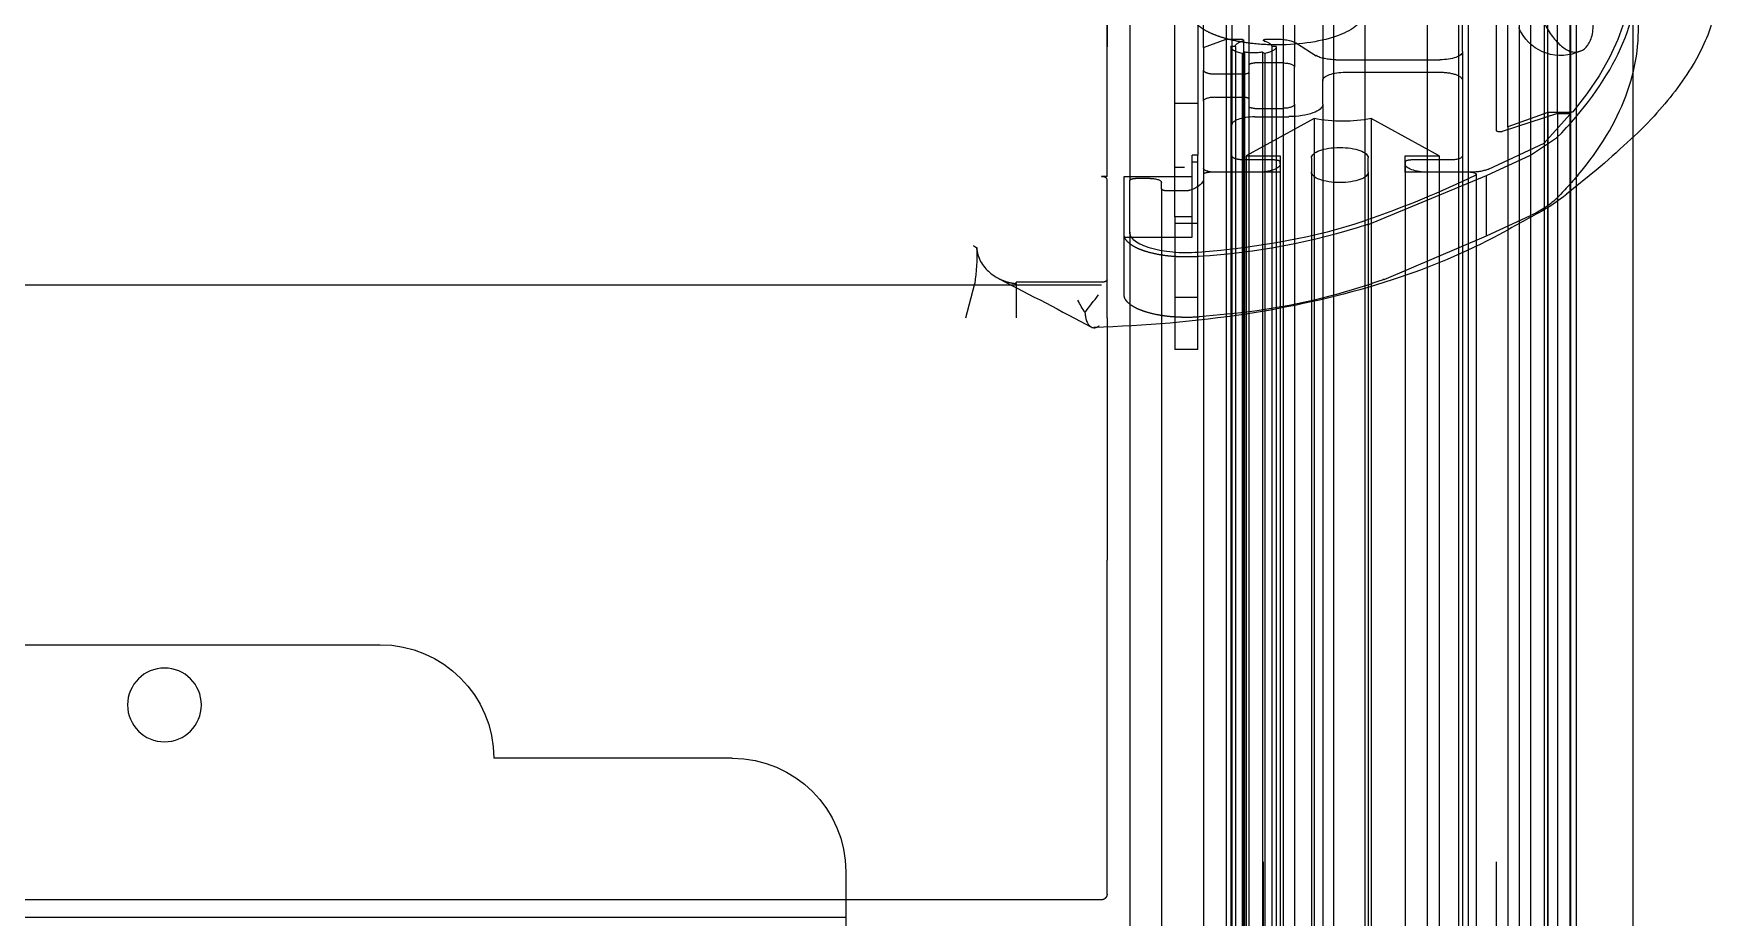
# Model space of a CAD drawing. Extents: x 2698 to 184165, y 3805 to 33846.
# Drawn here: x 162892.58 to 162907.4, y 29932.04 to 29939.82 of the extents above; entities that cross this region are included whole.
import ezdxf

# ---------------------------------------------------------------- set-up
doc = ezdxf.new("R2010")
doc.units = 0
doc.header["$LTSCALE"] = 2
doc.linetypes.add('HIDDEN2', pattern=[4.7625, 3.175, -1.5875])
doc.layers.get('0').update_dxf_attribs({"color": 252, "linetype": 'CONTINUOUS'})
doc.layers.add('_MCA-0-MIM', color=252, linetype='CONTINUOUS', lineweight=18)
for name, color, linetype in [('BUTOIR_AVANT', 252, 'CONTINUOUS'), ('JONC_ISOGAINE_20', 252, 'CONTINUOUS'), ('JONC_MAIN_COURAN', 252, 'CONTINUOUS'), ('Planogram', 252, 'CONTINUOUS'), ('PROFIL_ALCAN_20°', 252, 'CONTINUOUS'), ('T01265__', 252, 'CONTINUOUS'), ('X1E4004B+1', 252, 'CONTINUOUS')]:
    doc.layers.add(name, color=color, linetype=linetype)
doc.styles.get("Standard").update_dxf_attribs({"font": 'arial.ttf'})

# ---------------------------------------------------------------- blocks, each defined once
blk = doc.blocks.new('250 cm kasa')
at = {"layer": 'BUTOIR_AVANT', "linetype": 'HIDDEN2', "ltscale": 25.4}
for p, q in [((2.834, 236.592), (2.834, 239.874)), ((2.236, 236.239), (2.236, 239.538)), ((2.834, 239.128), (2.834, 237.736)), ((2.036, 237.928), (2.036, 236.78)), ((-1.297, 237.689), (-1.298, 237.684)), ((2.036, 237.236), (2.236, 237.236)), ((-0.894, 236.782), (-1.125, 236.933)), ((-0.506, 236.602), (-0.894, 236.782)), ((2.036, 236.724), (2.036, 236.78)), ((2.036, 236.78), (2.084, 236.78)), ((2.036, 236.071), (2.036, 236.724)), ((2.084, 236.724), (2.036, 236.724)), ((2.084, 236.592), (2.084, 236.78)), ((2.236, 236.676), (2.153, 236.676)), ((-0.506, 236.07), (-0.506, 236.602)), ((0.54, 236.169), (-0.506, 236.602)), ((2.084, 236.06), (2.084, 236.592)), ((2.684, 236.592), (2.084, 236.592)), ((2.684, 236.085), (2.684, 236.592)), ((2.834, 236.592), (2.884, 236.592)), ((2.834, 235.683), (2.834, 236.569)), ((-0.508, 236.07), (-0.894, 236.25)), ((2.084, 236.239), (2.236, 236.239)), ((2.236, 236.239), (2.236, 236.071)), ((-0.506, 236.07), (-0.508, 236.07)), ((0.395, 235.688), (-0.506, 236.07)), ((2.036, 236.181), (2.236, 236.181)), ((2.036, 235.071), (2.036, 236.071)), ((2.684, 236.06), (2.084, 236.06)), ((2.236, 236.071), (2.236, 235.071)), ((2.684, 235.553), (2.684, 236.085)), ((2.834, 235.348), (2.834, 235.683)), ((2.884, 235.662), (3.633, 235.662)), ((2.884, 235.638), (51.884, 235.638)), ((3.633, 235.662), (3.634, 235.662)), ((3.634, 235.651), (3.634, 235.662)), ((3.634, 235.651), (3.634, 235.615)), ((2.236, 235.531), (2.036, 235.531)), ((1.654, 235.393), (2.024, 235.357)), ((2.036, 235.071), (2.236, 235.071))]:
    blk.add_line(p, q, dxfattribs=at)
at = {"layer": 'BUTOIR_AVANT', "linetype": 'Continuous', "ltscale": 25.4}
for p, q in [((-1.298, 237.684), (-1.333, 237.697)), ((-1.472, 236.648), (-1.213, 236.438)), ((0.314, 235.686), (0.469, 235.637)), ((3.634, 235.615), (3.634, 235.349)), ((4.078, 235.349), (3.999, 235.65)), ((2.834, 235.348), (2.834, 233.217)), ((2.834, 233.199), (2.834, 233.217)), ((2.834, 232.912), (2.834, 233.199)), ((2.834, 230.436), (2.834, 232.912)), ((2.834, 230.275), (2.834, 230.436)), ((2.884, 230.225), (51.884, 230.225))]:
    blk.add_line(p, q, dxfattribs=at)
at = {"layer": 'BUTOIR_AVANT', "linetype": 'HIDDEN2', "ltscale": 25.4}
for centre, radius, start, end in [((-1.16, 238.059), 0.4, 249.7442, 336.9548), ((1.297, 238.813), 3.418, 220.1822, 224.8668), ((-0.578, 236.983), 0.799, 226.7609, 246.6907), ((2.408, 241.99), 6.113, 252.2047, 266.4031), ((3.919, 245.479), 10.406, 250.2014, 251.0466), ((2.286, 240.944), 5.586, 251.7881, 263.5137)]:
    blk.add_arc(centre, radius, start, end, dxfattribs=at)
at = {"layer": 'BUTOIR_AVANT', "linetype": 'Continuous', "ltscale": 25.4}
for centre, radius, start, end in [((-1.288, 237.82), 0.132, 249.7988, 266.0763), ((-0.16, 237.749), 1.682, 231.1981, 241.2831), ((15.016, 264.824), 32.719, 240.7573, 241.4492), ((2.127, 241.267), 5.868, 242.0713, 252.0073), ((5.599, 235.893), 1.618, 177.363, 188.6372), ((4.763, 234.749), 1.447, 121.1639, 122.6595), ((2.844, 243.586), 8.296, 253.3617, 261.451), ((20.966, 201.776), 38.019, 116.8763, 118.2502), ((-1.524, 232.053), 5.647, 36.2734, 38.2707), ((2.291, 235.881), 0.883, 326.612, 334.7819), ((3.212, 245.939), 10.677, 261.374, 268.5981)]:
    blk.add_arc(centre, radius, start, end, dxfattribs=at)
at = {"layer": 'BUTOIR_AVANT', "linetype": 'HIDDEN2', "ltscale": 25.4}
for points, knots in [([(-1.125, 236.933), (-1.367, 237.177), (-1.546, 237.424), (-1.786, 237.924), (-1.847, 238.177), (-1.846, 238.466), (-1.845, 238.498), (-1.841, 238.563), (-1.838, 238.595), (-1.826, 238.691), (-1.814, 238.754), (-1.768, 238.945), (-1.722, 239.071), (-1.54, 239.446), (-1.36, 239.693), (-1.116, 239.937)], [0, 0, 0, 0, 0.25, 0.25, 0.5, 0.5, 0.53125, 0.53125, 0.5625, 0.5625, 0.625, 0.625, 0.75, 0.75, 1, 1, 1, 1]), ([(-1.314, 236.607), (-1.508, 236.837), (-1.647, 237.068), (-1.822, 237.535), (-1.858, 237.77), (-1.838, 238.067), (-1.831, 238.127), (-1.809, 238.246), (-1.795, 238.305), (-1.743, 238.482), (-1.696, 238.6), (-1.514, 238.949), (-1.342, 239.179), (-1.116, 239.405)], [0, 0, 0, 0, 0.25, 0.25, 0.5, 0.5, 0.5625, 0.5625, 0.625, 0.625, 0.75, 0.75, 1, 1, 1, 1]), ([(1.334, 238.298), (1.232, 238.298), (1.131, 238.29), (0.947, 238.262), (0.863, 238.24), (0.659, 238.164), (0.584, 238.094), (0.584, 237.956), (0.658, 237.887), (0.933, 237.784), (1.129, 237.752), (1.334, 237.752)], [0, 0, 0, 0, 0.125, 0.125, 0.25, 0.25, 0.5, 0.5, 0.75, 0.75, 1, 1, 1, 1]), ([(1.334, 237.752), (1.412, 237.752), (1.488, 237.756), (1.599, 237.769), (1.635, 237.775), (1.703, 237.787), (1.735, 237.794), (1.797, 237.81), (1.827, 237.819), (1.881, 237.838), (1.905, 237.848), (1.951, 237.869), (1.972, 237.881), (2.007, 237.904), (2.023, 237.916), (2.036, 237.928)], [0, 0, 0, 0, 0.25, 0.25, 0.375, 0.375, 0.5, 0.5, 0.625, 0.625, 0.75, 0.75, 0.875, 0.875, 1, 1, 1, 1]), ([(2.834, 236.569), (2.834, 236.571), (2.835, 236.574), (2.839, 236.579), (2.842, 236.582), (2.85, 236.586), (2.855, 236.588), (2.868, 236.591), (2.876, 236.592), (2.884, 236.592)], [0, 0, 0, 0, 0.25, 0.25, 0.5, 0.5, 0.75, 0.75, 1, 1, 1, 1]), ([(2.024, 235.889), (2.065, 235.886), (2.107, 235.885), (2.169, 235.885), (2.19, 235.886), (2.232, 235.888), (2.252, 235.889), (2.292, 235.893), (2.312, 235.895), (2.351, 235.901), (2.37, 235.904), (2.425, 235.914), (2.458, 235.923), (2.505, 235.937), (2.52, 235.942), (2.548, 235.953), (2.561, 235.958), (2.585, 235.97), (2.596, 235.976), (2.616, 235.989), (2.626, 235.995), (2.651, 236.015), (2.663, 236.028), (2.68, 236.056), (2.684, 236.071), (2.684, 236.085)], [0, 0, 0, 0, 0.125, 0.125, 0.1875, 0.1875, 0.25, 0.25, 0.3125, 0.3125, 0.375, 0.375, 0.5, 0.5, 0.5625, 0.5625, 0.625, 0.625, 0.6875, 0.6875, 0.75, 0.75, 0.875, 0.875, 1, 1, 1, 1]), ([(2.834, 235.683), (2.834, 235.68), (2.835, 235.678), (2.839, 235.673), (2.843, 235.671), (2.851, 235.667), (2.857, 235.665), (2.87, 235.663), (2.877, 235.662), (2.884, 235.662)], [0, 0, 0, 0, 0.25, 0.25, 0.5, 0.5, 0.75, 0.75, 1, 1, 1, 1]), ([(3.778, 235.691), (3.771, 235.687), (3.765, 235.684), (3.738, 235.673), (3.718, 235.666), (3.676, 235.656), (3.655, 235.653), (3.634, 235.651)], [0.705939, 0.705939, 0.705939, 0.705939, 0.75, 0.75, 0.875, 0.875, 1, 1, 1, 1]), ([(2.024, 235.357), (2.065, 235.354), (2.107, 235.352), (2.169, 235.353), (2.19, 235.354), (2.232, 235.356), (2.252, 235.357), (2.292, 235.361), (2.312, 235.363), (2.351, 235.369), (2.37, 235.372), (2.425, 235.382), (2.458, 235.391), (2.505, 235.405), (2.52, 235.41), (2.548, 235.421), (2.561, 235.426), (2.585, 235.438), (2.596, 235.444), (2.616, 235.456), (2.626, 235.463), (2.651, 235.483), (2.663, 235.496), (2.68, 235.524), (2.684, 235.539), (2.684, 235.553)], [0, 0, 0, 0, 0.125, 0.125, 0.1875, 0.1875, 0.25, 0.25, 0.3125, 0.3125, 0.375, 0.375, 0.5, 0.5, 0.5625, 0.5625, 0.625, 0.625, 0.6875, 0.6875, 0.75, 0.75, 0.875, 0.875, 1, 1, 1, 1]), ([(2.951, 235.262), (2.949, 235.262), (2.943, 235.262), (2.933, 235.264), (2.919, 235.268), (2.908, 235.275), (2.903, 235.279)], [0.7095528, 0.7095528, 0.7095528, 0.7095528, 0.7494667, 0.8179935, 0.9015088, 1, 1, 1, 1])]:
    blk.add_open_spline(points, degree=3, knots=knots, dxfattribs=at)
at = {"layer": 'BUTOIR_AVANT', "linetype": 'Continuous', "ltscale": 25.4}
for points, knots in [([(-2.531, 238.314), (-2.528, 238.196), (-2.519, 237.958), (-2.334, 237.553), (-1.982, 237.096), (-1.671, 236.82), (-1.472, 236.648)], [0, 0, 0, 0, 0.172344, 0.412387, 0.688932, 1, 1, 1, 1]), ([(-1.333, 237.697), (-1.359, 237.706), (-1.382, 237.724), (-1.409, 237.763), (-1.417, 237.778), (-1.431, 237.812), (-1.436, 237.83), (-1.444, 237.871), (-1.447, 237.894), (-1.449, 237.94), (-1.448, 237.965), (-1.443, 238.017), (-1.439, 238.044), (-1.427, 238.097), (-1.419, 238.124), (-1.41, 238.151)], [0, 0, 0, 0, 0.25, 0.25, 0.375, 0.375, 0.5, 0.5, 0.625, 0.625, 0.75, 0.75, 0.875, 0.875, 1, 1, 1, 1]), ([(-0.996, 237.989), (-1.014, 237.946), (-1.036, 237.905), (-1.072, 237.848), (-1.084, 237.831), (-1.11, 237.798), (-1.124, 237.783), (-1.151, 237.755), (-1.165, 237.743), (-1.192, 237.723), (-1.206, 237.714), (-1.233, 237.7), (-1.246, 237.695), (-1.272, 237.689), (-1.285, 237.688), (-1.297, 237.689)], [0, 0, 0, 0, 0.25, 0.25, 0.375, 0.375, 0.5, 0.5, 0.625, 0.625, 0.75, 0.75, 0.875, 0.875, 1, 1, 1, 1]), ([(3.982, 235.968), (3.981, 235.946), (3.978, 235.925), (3.966, 235.884), (3.957, 235.865), (3.937, 235.827), (3.924, 235.81), (3.897, 235.777), (3.882, 235.762), (3.85, 235.734), (3.832, 235.722), (3.802, 235.703), (3.79, 235.697), (3.778, 235.691)], [0, 0, 0, 0, 0.125, 0.125, 0.25, 0.25, 0.375, 0.375, 0.5, 0.5, 0.625, 0.625, 0.705939, 0.705939, 0.705939, 0.705939]), ([(3.029, 235.394), (3.028, 235.39), (3.028, 235.382), (3.026, 235.371), (3.024, 235.36), (3.022, 235.349), (3.02, 235.339), (3.017, 235.329), (3.011, 235.312), (3, 235.292), (2.984, 235.274), (2.967, 235.265), (2.956, 235.262), (2.951, 235.262)], [0.0000449, 0.0000449, 0.0000449, 0.0000449, 0.0346118, 0.0695402, 0.1048198, 0.1404819, 0.1765609, 0.2130883, 0.2500932, 0.3702313, 0.4997838, 0.6174652, 0.7095528, 0.7095528, 0.7095528, 0.7095528])]:
    blk.add_open_spline(points, degree=3, knots=knots, dxfattribs=at)
blk.add_rational_spline([(2.834, 230.275), (2.834, 230.262), (2.844, 230.236), (2.871, 230.225), (2.884, 230.225)], [1.17157287525, 1.05719095842, 0.942809041582, 1.05719095842, 1.17157287525], degree=3, dxfattribs=at)
at = {"layer": 'JONC_ISOGAINE_20', "linetype": 'HIDDEN2', "ltscale": 25.4}
for p, q in [((-1.044, 239.741), (-1.044, 69.268)), ((-1.296, 238.904), (-1.296, 69.268)), ((-0.796, 238.722), (-0.796, 69.268)), ((-0.696, 237.031), (-0.696, 238.813)), ((-1.796, 238.449), (-1.796, 236.951)), ((-1.247, 237.157), (-1.048, 237.157)), ((-1.048, 237.157), (-1.048, 69.268)), ((-1.048, 237.157), (-0.696, 237.031)), ((-0.696, 237.031), (-0.696, 69.268))]:
    blk.add_line(p, q, dxfattribs=at)
at = {"layer": 'JONC_ISOGAINE_20', "linetype": 'Continuous', "ltscale": 25.4}
blk.add_line((-1.796, 236.951), (-1.796, 69.268), dxfattribs=at)
at = {"layer": 'JONC_ISOGAINE_20', "linetype": 'HIDDEN2', "ltscale": 25.4}
for centre, major_axis, start_param, end_param in [((10.254, 238.449), (12.05, 0), 2.843603, 3.439225), ((-1.247, 237.165), (-0.02, 0), 0.297632, 1.570796)]:
    blk.add_ellipse(centre, major_axis=major_axis, ratio=0.36397, start_param=start_param, end_param=end_param, dxfattribs=at)
at = {"layer": 'JONC_MAIN_COURAN', "linetype": 'HIDDEN2', "ltscale": 25.4}
for p, q in [((-0.091, 236.776), (0.509, 237.104)), ((0.509, 237.104), (0.509, 131.271)), ((1.009, 237.104), (1.009, 131.271)), ((1.009, 237.104), (1.609, 236.776)), ((-0.091, 236.776), (-0.091, 131.271)), ((0.209, 236.776), (-0.091, 236.776)), ((0.209, 236.631), (0.209, 236.776)), ((0.534, 236.631), (0.534, 236.758)), ((1.034, 236.758), (1.034, 236.631)), ((1.609, 236.776), (1.309, 236.776)), ((1.309, 236.776), (1.309, 236.631)), ((1.609, 236.776), (1.609, 131.271)), ((-0.417, 236.613), (-0.417, 235.985)), ((-0.367, 236.631), (0.209, 236.631)), ((0.209, 236.631), (0.209, 131.271)), ((0.534, 236.631), (0.534, 131.271)), ((1.034, 236.631), (1.034, 131.271)), ((1.309, 236.631), (1.309, 131.271)), ((1.309, 236.631), (1.934, 236.631)), ((1.984, 236.613), (1.984, 236.576)), ((1.984, 236.576), (1.984, 131.271)), ((2.354, 236.485), (2.354, 236.54)), ((2.454, 236.576), (2.584, 236.576)), ((2.634, 236.103), (2.634, 236.558)), ((2.139, 236.467), (2.304, 236.467)), ((2.354, 236.485), (2.354, 131.271)), ((2.634, 236.103), (2.634, 235.282))]:
    blk.add_line(p, q, dxfattribs=at)
at = {"layer": 'JONC_MAIN_COURAN', "linetype": 'Continuous', "ltscale": 25.4}
for p, q in [((-0.417, 235.985), (-0.417, 132.271)), ((2.634, 235.282), (2.634, 132.271))]:
    blk.add_line(p, q, dxfattribs=at)
at = {"layer": 'JONC_MAIN_COURAN', "linetype": 'HIDDEN2', "ltscale": 25.4}
for centre, major_axis, start_param, end_param in [((0.759, 237.262), (-0.5, 0), 1.047198, 2.094395), ((0.784, 236.758), (-0.25, 0), 3.141593, 6.283185), ((-0.367, 236.613), (0.05, 0), 1.570796, 3.782138), ((6.408, 238.451), (-8.5, 0), 0.640546, 0.81434), ((0.784, 236.631), (0.25, 0), 3.141593, 6.283185), ((1.934, 236.613), (0.05, 0), 0, 1.570796), ((2.384, 236.576), (-0.4, 0), 0, 0.795603), ((2.454, 236.54), (-0.1, 0), 4.712389, 6.283185), ((2.584, 236.558), (0.05, 0), 0, 1.570796), ((2.139, 236.485), (-0.05, 0), 0.795603, 1.570796), ((2.304, 236.485), (-0.05, 0), 1.570796, 3.141593), ((2.633, 236.995), (-3, 0), 0.81434, 1.369868), ((2.134, 236.103), (-0.5, 0), 1.369868, 3.141593)]:
    blk.add_ellipse(centre, major_axis=major_axis, ratio=0.36397, start_param=start_param, end_param=end_param, dxfattribs=at)
at = {"layer": 'PROFIL_ALCAN_20°', "linetype": 'HIDDEN2', "ltscale": 25.4}
for p, q in [((1.284, 240.271), (1.284, 69.271)), ((0.014, 240.143), (0.014, 69.271)), ((0.564, 240.143), (0.564, 69.271)), ((-1.016, 240.016), (-1.016, 236.886)), ((-0.261, 240.016), (-0.261, 69.271)), ((0.839, 240.016), (0.839, 69.271)), ((-1.242, 239.761), (-1.242, 237.141)), ((-1.132, 237.148), (-1.132, 239.753)), ((0.934, 239.686), (0.934, 237.439)), ((1.184, 239.686), (1.184, 237.557)), ((1.584, 239.668), (1.584, 237.575)), ((-1.246, 238.906), (-1.246, 69.271)), ((-0.896, 238.824), (-0.896, 69.271)), ((-0.596, 236.997), (-0.596, 238.851)), ((1.734, 238.738), (1.734, 237.048)), ((-0.346, 238.702), (-0.346, 69.271)), ((1.784, 238.574), (1.784, 237.803)), ((1.984, 237.73), (1.984, 238.647)), ((-0.296, 237.694), (-0.296, 238.538)), ((-0.296, 237.694), (-0.296, 237.439)), ((1.165, 237.766), (0.992, 237.657)), ((1.431, 237.803), (1.338, 237.803)), ((1.344, 237.739), (1.344, 69.271)), ((1.344, 237.739), (1.384, 237.739)), ((1.384, 237.739), (1.384, 69.271)), ((1.464, 237.689), (1.444, 237.676)), ((1.444, 237.676), (1.444, 69.271)), ((1.455, 237.796), (1.449, 237.799)), ((1.457, 69.271), (1.457, 237.792)), ((1.464, 237.689), (1.464, 69.271)), ((1.624, 237.689), (1.624, 69.271)), ((1.644, 237.676), (1.624, 237.689)), ((1.631, 237.792), (1.631, 69.271)), ((1.639, 237.799), (1.634, 237.796)), ((1.644, 237.676), (1.644, 69.271)), ((1.784, 237.803), (1.657, 237.803)), ((1.704, 237.739), (1.704, 69.271)), ((1.704, 237.739), (1.744, 237.739)), ((1.744, 237.739), (1.744, 69.271)), ((1.784, 237.803), (1.784, 69.271)), ((1.984, 237.73), (1.784, 237.803)), ((1.984, 237.73), (1.984, 237.53)), ((0.819, 237.621), (-0.096, 237.621)), ((1.184, 237.23), (1.184, 237.557)), ((1.284, 237.594), (1.534, 237.594)), ((1.584, 237.575), (1.584, 237.512)), ((1.984, 237.257), (1.984, 237.53)), ((-0.296, 237.439), (-0.296, 236.776)), ((0.734, 237.512), (-0.096, 237.512)), ((0.934, 237.23), (0.934, 237.439)), ((1.584, 237.512), (1.584, 237.275)), ((1.634, 237.494), (1.884, 237.494)), ((0.934, 237.23), (0.934, 119.272)), ((1.184, 237.23), (1.184, 128.412)), ((1.584, 237.275), (1.584, 237.211)), ((1.884, 237.293), (1.634, 237.293)), ((1.984, 237.257), (1.984, 236.667)), ((-1.242, 237.141), (-1.242, 236.467)), ((-1.016, 236.886), (-1.241, 237.139)), ((-1.132, 237.148), (-1.222, 237.148)), ((-1.132, 237.148), (-1.132, 69.271)), ((-1.132, 237.148), (-0.646, 236.989)), ((1.534, 237.12), (1.234, 237.12)), ((1.534, 237.193), (1.284, 237.193)), ((1.584, 237.211), (1.584, 69.271)), ((-0.596, 69.271), (-0.596, 236.997)), ((1.734, 236.776), (1.734, 237.048)), ((-1.016, 236.886), (-1.016, 236.303)), ((-0.526, 236.659), (-1.016, 236.886)), ((-0.296, 236.776), (-0.296, 69.271)), ((-0.196, 236.74), (0.159, 236.74)), ((0.209, 236.722), (0.209, 236.704)), ((0.209, 236.704), (0.209, 236.631)), ((1.309, 236.704), (1.309, 236.722)), ((1.309, 236.704), (1.309, 236.631)), ((1.359, 236.74), (1.634, 236.74)), ((1.734, 236.776), (1.734, 69.271)), ((1.984, 236.667), (1.984, 236.613)), ((-0.369, 236.631), (0.009, 236.631)), ((1.509, 236.631), (1.884, 236.631))]:
    blk.add_line(p, q, dxfattribs=at)
at = {"layer": 'PROFIL_ALCAN_20°', "linetype": 'Continuous', "ltscale": 25.4}
for p, q in [((-1.242, 236.467), (-1.242, 69.271)), ((-1.016, 236.303), (-1.016, 69.271))]:
    blk.add_line(p, q, dxfattribs=at)
at = {"layer": 'PROFIL_ALCAN_20°', "linetype": 'HIDDEN2', "ltscale": 25.4}
for centre, major_axis, start_param, end_param in [((-0.096, 237.694), (0.2, 0), 3.141593, 4.712389), ((1.338, 237.73), (-0.2, 0), 4.712389, 5.759586), ((1.544, 237.739), (0.2, 0), 3.141593, 4.18879), ((1.544, 237.739), (-0.16, 0), 5.347329, 6.283185), ((1.431, 237.796), (0.02, 0), 0.523599, 1.570796), ((1.437, 237.792), (-0.02, 0), 2.205736, 3.665191), ((1.544, 237.739), (0.16, 0), 4.18879, 5.235988), ((1.651, 237.792), (0.02, 0), 2.617994, 4.077449), ((1.657, 237.796), (-0.02, 0), 4.712389, 5.759587), ((1.544, 237.739), (-0.16, 0), 3.141593, 4.077449), ((1.544, 237.739), (0.2, 0), 5.235988, 6.283185), ((0.819, 237.694), (0.2, 0), 4.712389, 5.759586), ((1.284, 237.557), (-0.1, 0), 4.712389, 6.283185), ((1.534, 237.575), (-0.05, 0), 3.141593, 4.712389), ((1.884, 237.53), (-0.1, 0), 1.570796, 3.141593), ((-0.096, 237.439), (0.2, 0), 1.570796, 3.141593), ((0.734, 237.439), (0.2, 0), 0, 1.570796), ((1.634, 237.512), (-0.05, 0), 0, 1.570796), ((1.234, 237.23), (0.3, 0), 3.141593, 4.712389), ((1.284, 237.23), (0.1, 0), 3.141593, 4.712389), ((1.634, 237.275), (0.05, 0), 1.570796, 3.141593), ((1.884, 237.257), (0.1, 0), 0, 1.570796), ((-1.222, 237.141), (0.02, 0), 1.570796, 3.454514), ((1.534, 237.211), (0.05, 0), 4.712389, 6.283185), ((1.534, 237.048), (0.2, 0), 0, 1.570796), ((-0.626, 236.997), (0.03, 0), 3.978041, 6.283185), ((-0.369, 236.704), (-0.2, 0), 0.665969, 1.570796), ((-0.196, 236.776), (-0.1, 0), 0, 1.570796), ((0.009, 236.704), (0.2, 0), 4.712389, 6.283185), ((0.159, 236.722), (-0.05, 0), 3.141593, 4.712389), ((1.359, 236.722), (-0.05, 0), 4.712389, 6.283185), ((1.509, 236.704), (0.2, 0), 3.141593, 4.712389), ((1.634, 236.776), (-0.1, 0), 1.570796, 3.141593), ((1.884, 236.667), (0.1, 0), 4.712389, 6.283185)]:
    blk.add_ellipse(centre, major_axis=major_axis, ratio=0.36397, start_param=start_param, end_param=end_param, dxfattribs=at)
at = {"layer": 'T01265__', "linetype": 'HIDDEN2', "ltscale": 25.4}
for p, q in [((84.734, 232.471), (9.234, 232.471)), ((6.134, 231.471), (8.234, 231.471)), ((5.134, 230.471), (5.134, 230.171)), ((5.134, 230.171), (5.134, 229.871)), ((5.134, 230.071), (88.834, 230.071))]:
    blk.add_line(p, q, dxfattribs=at)
blk.add_circle((11.134, 231.941), 0.325, dxfattribs=at)
for centre in [(9.234, 231.471), (6.134, 230.471)]:
    blk.add_arc(centre, 1, 90, 180, dxfattribs=at)
at = {"layer": 'X1E4004B+1', "linetype": 'HIDDEN2', "ltscale": 25.4}
blk.add_line((2.634, 238.111), (2.634, 236.558), dxfattribs=at)
at = {"layer": 'Planogram'}
for tag, p, height in [('KILITLI', (5.016, 93.53), 0.1), ('ALAN', (5.016, 92.53), 0.5), ('TIP', (5.016, 91.53), 0.5), ('ALT_TIP', (5.016, 90.53), 0.5), ('TANIM', (5.016, 89.53), 0.5), ('ALT_TANIM', (5.016, 88.53), 0.5), ('KAPAK', (5.016, 87.53), 0.5), ('YAPI', (5.016, 86.53), 0.5), ('KULLANIM_SEKLI', (5.016, 85.53), 0.5), ('KULLANIM', (5.016, 84.53), 0.5), ('DERINLIK', (5.016, 83.53), 0.5), ('UZUNLUK', (5.016, 82.53), 0.5), ('YUKSEKLIK', (5.016, 81.53), 0.5)]:
    blk.add_attdef(tag, p, '', height=height, dxfattribs=at)
blk = doc.blocks.new('ZEMİN KAT')
at = {"linetype": 'Continuous', "xscale": -1}
blk.add_blockref('250 cm kasa', (170331.428, 29701.972), dxfattribs=at)
for tag, p in [('PLN_ID', (172923.071, 31560.205)), ('FORMAT', (174194.753, 31176.896)), ('UNITE_SAYISI', (174194.947, 31176.653)), ('PLANOGRAM_ADI', (174195.276, 31176.24)), ('GRUP', (174195.113, 31176.44)), ('PLN_ID', (173932.962, 31088.798)), ('UNITE_SAYISI', (173764.224, 30846.027)), ('FORMAT', (173764.03, 30846.269)), ('PLANOGRAM_ADI', (173764.554, 30845.614)), ('GRUP', (173764.39, 30845.814)), ('PLN_ID', (173765.431, 30824.232)), ('PLN_ID', (173999.902, 30002.656)), ('UNITE_SAYISI', (170580.779, 29917.241)), ('FORMAT', (170580.585, 29917.484)), ('PLANOGRAM_ADI', (170581.108, 29916.829)), ('GRUP', (170580.944, 29917.028)), ('PLN_ID', (170581.986, 29895.446)), ('UNITE_SAYISI', (169488.966, 29510.348)), ('FORMAT', (169488.772, 29510.59)), ('PLANOGRAM_ADI', (169489.295, 29509.935)), ('GRUP', (169489.132, 29510.135)), ('PLN_ID', (169490.173, 29488.553)), ('FORMAT', (173143.412, 29324.401)), ('UNITE_SAYISI', (173143.606, 29324.158)), ('PLANOGRAM_ADI', (173143.935, 29323.746)), ('GRUP', (173143.772, 29323.945)), ('PLN_ID', (173144.813, 29302.363))]:
    blk.add_attdef(tag, p, '', height=0.162, rotation=35.4182)
at = {"color": 252}
for tag, p in [('UNITE_SAYISI', (173517.821, 30361.641)), ('FORMAT', (173517.626, 30361.883)), ('PLANOGRAM_ADI', (173518.15, 30361.228)), ('GRUP', (173517.986, 30361.428)), ('PLN_ID', (173519.027, 30339.846)), ('UNITE_SAYISI', (174014.903, 29570.973)), ('FORMAT', (174014.709, 29571.216)), ('PLANOGRAM_ADI', (174015.232, 29570.561)), ('GRUP', (174015.068, 29570.76)), ('PLN_ID', (174016.11, 29549.178))]:
    blk.add_attdef(tag, p, '', height=0.162, rotation=35.4182, dxfattribs=at)
at = {"layer": 'Planogram'}
for tag, p, height, rotation in [('YUKSEKLIK', (172905.049, 31699.573), 0.5, 180), ('YUKSEKLIK', (173410.049, 31699.573), 0.5, 180), ('UZUNLUK', (172905.049, 31698.573), 0.5, 180), ('UZUNLUK', (173410.049, 31698.573), 0.5, 180), ('DERINLIK', (172905.049, 31697.573), 0.5, 180), ('DERINLIK', (173410.049, 31697.573), 0.5, 180), ('KULLANIM', (172905.049, 31696.573), 0.5, 180), ('KULLANIM', (173410.049, 31696.573), 0.5, 180), ('KULLANIM_SEKLI', (172905.049, 31695.573), 0.5, 180), ('KULLANIM_SEKLI', (173410.049, 31695.573), 0.5, 180), ('YAPI', (172905.049, 31694.573), 0.5, 180), ('YAPI', (173410.049, 31694.573), 0.5, 180), ('KAPAK', (172905.049, 31693.573), 0.5, 180), ('KAPAK', (173410.049, 31693.573), 0.5, 180), ('ALT_TANIM', (172905.049, 31692.573), 0.5, 180), ('ALT_TANIM', (173410.049, 31692.573), 0.5, 180), ('TANIM', (172905.049, 31691.573), 0.5, 180), ('TANIM', (173410.049, 31691.573), 0.5, 180), ('ALT_TIP', (172905.049, 31690.573), 0.5, 180), ('ALT_TIP', (173410.049, 31690.573), 0.5, 180), ('TIP', (172905.049, 31689.573), 0.5, 180), ('TIP', (173410.049, 31689.573), 0.5, 180), ('ALAN', (172905.049, 31688.573), 0.5, 180), ('ALAN', (173410.049, 31688.573), 0.5, 180), ('KILITLI', (172905.049, 31687.573), 0.1, 180), ('KILITLI', (173410.049, 31687.573), 0.1, 180), ('YUKSEKLIK', (173413.391, 31616), 0.5, 270), ('YAPI', (173418.391, 31616), 0.5, 270), ('ALT_TANIM', (173420.391, 31616), 0.5, 270), ('TANIM', (173421.391, 31616), 0.5, 270), ('ALT_TIP', (173422.391, 31616), 0.5, 270), ('TIP', (173423.391, 31616), 0.5, 270), ('ALAN', (173424.391, 31616), 0.5, 270), ('KILITLI', (173425.391, 31616), 0.1, 270), ('UZUNLUK', (173414.391, 31616), 0.5, 270), ('DERINLIK', (173415.391, 31616), 0.5, 270), ('KULLANIM', (173416.391, 31616), 0.5, 270), ('KULLANIM_SEKLI', (173417.391, 31616), 0.5, 270), ('KAPAK', (173419.391, 31616), 0.5, 270), ('YUKSEKLIK', (173511.98, 31599.425), 0.5, 180), ('YUKSEKLIK', (174141.98, 31599.425), 0.5, 180), ('UZUNLUK', (173511.98, 31598.425), 0.5, 180), ('UZUNLUK', (174141.98, 31598.425), 0.5, 180), ('DERINLIK', (173511.98, 31597.425), 0.5, 180), ('DERINLIK', (174141.98, 31597.425), 0.5, 180), ('KULLANIM', (173511.98, 31596.425), 0.5, 180), ('KULLANIM', (174141.98, 31596.425), 0.5, 180), ('KULLANIM_SEKLI', (173511.98, 31595.425), 0.5, 180), ('KULLANIM_SEKLI', (174141.98, 31595.425), 0.5, 180), ('YAPI', (173511.98, 31594.425), 0.5, 180), ('YAPI', (174141.98, 31594.425), 0.5, 180), ('KAPAK', (173511.98, 31593.425), 0.5, 180), ('KAPAK', (174141.98, 31593.425), 0.5, 180), ('ALT_TANIM', (173511.98, 31592.425), 0.5, 180), ('ALT_TANIM', (174141.98, 31592.425), 0.5, 180), ('TANIM', (173511.98, 31591.425), 0.5, 180), ('TANIM', (174141.98, 31591.425), 0.5, 180), ('ALT_TIP', (173511.98, 31590.425), 0.5, 180), ('ALT_TIP', (174141.98, 31590.425), 0.5, 180), ('TIP', (173511.98, 31589.425), 0.5, 180), ('TIP', (174141.98, 31589.425), 0.5, 180), ('ALAN', (173511.98, 31588.425), 0.5, 180), ('ALAN', (174141.98, 31588.425), 0.5, 180), ('KILITLI', (173511.98, 31587.425), 0.1, 180), ('KILITLI', (174141.98, 31587.425), 0.1, 180), ('YUKSEKLIK', (173413.391, 31517), 0.5, 270), ('UZUNLUK', (173414.391, 31517), 0.5, 270), ('DERINLIK', (173415.391, 31517), 0.5, 270), ('KULLANIM', (173416.391, 31517), 0.5, 270), ('KULLANIM_SEKLI', (173417.391, 31517), 0.5, 270), ('YAPI', (173418.391, 31517), 0.5, 270), ('KAPAK', (173419.391, 31517), 0.5, 270), ('ALT_TANIM', (173420.391, 31517), 0.5, 270), ('TANIM', (173421.391, 31517), 0.5, 270), ('ALT_TIP', (173422.391, 31517), 0.5, 270), ('TIP', (173423.391, 31517), 0.5, 270), ('ALAN', (173424.391, 31517), 0.5, 270), ('KILITLI', (173425.391, 31517), 0.1, 270), ('YUKSEKLIK', (174167.324, 31514.106), 0.5, 270), ('UZUNLUK', (174168.324, 31514.106), 0.5, 270), ('DERINLIK', (174169.324, 31514.106), 0.5, 270), ('KULLANIM', (174170.324, 31514.106), 0.5, 270), ('KULLANIM_SEKLI', (174171.324, 31514.106), 0.5, 270), ('YAPI', (174172.324, 31514.106), 0.5, 270), ('KAPAK', (174173.324, 31514.106), 0.5, 270), ('ALT_TANIM', (174174.324, 31514.106), 0.5, 270), ('TANIM', (174175.324, 31514.106), 0.5, 270), ('ALT_TIP', (174176.324, 31514.106), 0.5, 270), ('TIP', (174177.324, 31514.106), 0.5, 270), ('ALAN', (174178.324, 31514.106), 0.5, 270), ('KILITLI', (174179.324, 31514.106), 0.1, 270), ('KULLANIM_SEKLI', (174251.897, 31259.106), 0.5, 90), ('ALT_TANIM', (174248.897, 31259.106), 0.5, 90), ('YUKSEKLIK', (174255.897, 31259.106), 0.5, 90), ('KULLANIM', (174252.897, 31259.106), 0.5, 90), ('DERINLIK', (174253.897, 31259.106), 0.5, 90), ('UZUNLUK', (174254.897, 31259.106), 0.5, 90), ('ALT_TIP', (174246.897, 31259.106), 0.5, 90), ('KAPAK', (174249.897, 31259.106), 0.5, 90), ('TANIM', (174247.897, 31259.106), 0.5, 90), ('ALAN', (174244.897, 31259.106), 0.5, 90), ('YAPI', (174250.897, 31259.106), 0.5, 90), ('TIP', (174245.897, 31259.106), 0.5, 90), ('KILITLI', (174243.897, 31259.106), 0.1, 90), ('KULLANIM_SEKLI', (173992.31, 30934.241), 0.5, 90), ('YUKSEKLIK', (173996.31, 30934.241), 0.5, 90), ('ALT_TANIM', (173989.31, 30934.241), 0.5, 90), ('KULLANIM', (173993.31, 30934.241), 0.5, 90), ('UZUNLUK', (173995.31, 30934.241), 0.5, 90), ('DERINLIK', (173994.31, 30934.241), 0.5, 90), ('ALT_TIP', (173987.31, 30934.241), 0.5, 90), ('KAPAK', (173990.31, 30934.241), 0.5, 90), ('TANIM', (173988.31, 30934.241), 0.5, 90), ('ALAN', (173985.31, 30934.241), 0.5, 90), ('YAPI', (173991.31, 30934.241), 0.5, 90), ('TIP', (173986.31, 30934.241), 0.5, 90), ('KILITLI', (173984.31, 30934.241), 0.1, 90), ('ALT_TANIM', (173914.737, 30934.241), 0.5, 270), ('ALT_TIP', (173916.737, 30934.241), 0.5, 270), ('ALAN', (173918.737, 30934.241), 0.5, 270), ('YUKSEKLIK', (173907.737, 30934.241), 0.5, 270), ('UZUNLUK', (173908.737, 30934.241), 0.5, 270), ('DERINLIK', (173909.737, 30934.241), 0.5, 270), ('KULLANIM', (173910.737, 30934.241), 0.5, 270), ('KULLANIM_SEKLI', (173911.737, 30934.241), 0.5, 270), ('YAPI', (173912.737, 30934.241), 0.5, 270), ('KAPAK', (173913.737, 30934.241), 0.5, 270), ('TANIM', (173915.737, 30934.241), 0.5, 270), ('TIP', (173917.737, 30934.241), 0.5, 270), ('KILITLI', (173919.737, 30934.241), 0.1, 270), ('YUKSEKLIK', (169421.807, 30001.884), 0.5, 270), ('UZUNLUK', (169422.807, 30001.884), 0.5, 270), ('DERINLIK', (169423.807, 30001.884), 0.5, 270), ('KULLANIM', (169424.807, 30001.884), 0.5, 270), ('KULLANIM_SEKLI', (169425.807, 30001.884), 0.5, 270), ('YAPI', (169426.807, 30001.884), 0.5, 270), ('KAPAK', (169427.807, 30001.884), 0.5, 270), ('ALT_TANIM', (169428.807, 30001.884), 0.5, 270), ('TANIM', (169429.807, 30001.884), 0.5, 270), ('ALT_TIP', (169430.807, 30001.884), 0.5, 270), ('TIP', (169431.807, 30001.884), 0.5, 270), ('ALAN', (169432.807, 30001.884), 0.5, 270), ('KILITLI', (169433.807, 30001.884), 0.1, 270), ('YUKSEKLIK', (169420.379, 29996.884), 0.5, 270), ('UZUNLUK', (169421.379, 29996.884), 0.5, 270), ('DERINLIK', (169422.379, 29996.884), 0.5, 270), ('KULLANIM', (169423.379, 29996.884), 0.5, 270), ('KULLANIM_SEKLI', (169424.379, 29996.884), 0.5, 270), ('YAPI', (169425.379, 29996.884), 0.5, 270), ('KAPAK', (169426.379, 29996.884), 0.5, 270), ('ALT_TANIM', (169427.379, 29996.884), 0.5, 270), ('TANIM', (169428.379, 29996.884), 0.5, 270), ('ALT_TIP', (169429.379, 29996.884), 0.5, 270), ('TIP', (169430.379, 29996.884), 0.5, 270), ('ALAN', (169431.379, 29996.884), 0.5, 270), ('KILITLI', (169432.379, 29996.884), 0.1, 270), ('YUKSEKLIK', (169420.379, 29746.884), 0.5, 270), ('UZUNLUK', (169421.379, 29746.884), 0.5, 270), ('DERINLIK', (169422.379, 29746.884), 0.5, 270), ('KULLANIM', (169423.379, 29746.884), 0.5, 270), ('KULLANIM_SEKLI', (169424.379, 29746.884), 0.5, 270), ('YAPI', (169425.379, 29746.884), 0.5, 270), ('KAPAK', (169426.379, 29746.884), 0.5, 270), ('ALT_TANIM', (169427.379, 29746.884), 0.5, 270), ('TANIM', (169428.379, 29746.884), 0.5, 270), ('ALT_TIP', (169429.379, 29746.884), 0.5, 270), ('TIP', (169430.379, 29746.884), 0.5, 270), ('ALAN', (169431.379, 29746.884), 0.5, 270), ('KILITLI', (169432.379, 29746.884), 0.1, 270), ('YUKSEKLIK', (169421.807, 29496.884), 0.5, 270), ('UZUNLUK', (169422.807, 29496.884), 0.5, 270), ('DERINLIK', (169423.807, 29496.884), 0.5, 270), ('KULLANIM', (169424.807, 29496.884), 0.5, 270), ('KULLANIM_SEKLI', (169425.807, 29496.884), 0.5, 270), ('YAPI', (169426.807, 29496.884), 0.5, 270), ('KAPAK', (169427.807, 29496.884), 0.5, 270), ('ALT_TANIM', (169428.807, 29496.884), 0.5, 270), ('TANIM', (169429.807, 29496.884), 0.5, 270), ('ALT_TIP', (169430.807, 29496.884), 0.5, 270), ('TIP', (169431.807, 29496.884), 0.5, 270), ('ALAN', (169432.807, 29496.884), 0.5, 270), ('KILITLI', (169433.807, 29496.884), 0.1, 270)]:
    blk.add_attdef(tag, p, '', height=height, rotation=rotation, dxfattribs=at)
for tag, p, height in [('KILITLI', (173761.98, 31527.632), 0.1), ('ALAN', (173761.98, 31526.632), 0.5), ('TIP', (173761.98, 31525.632), 0.5), ('ALT_TIP', (173761.98, 31524.632), 0.5), ('TANIM', (173761.98, 31523.632), 0.5), ('ALT_TANIM', (173761.98, 31522.632), 0.5), ('KILITLI', (173511.98, 31522.852), 0.1), ('ALAN', (173511.98, 31521.852), 0.5), ('KAPAK', (173761.98, 31521.632), 0.5), ('TIP', (173511.98, 31520.852), 0.5), ('YAPI', (173761.98, 31520.632), 0.5), ('ALT_TIP', (173511.98, 31519.852), 0.5), ('KULLANIM_SEKLI', (173761.98, 31519.632), 0.5), ('TANIM', (173511.98, 31518.852), 0.5), ('KULLANIM', (173761.98, 31518.632), 0.5), ('ALT_TANIM', (173511.98, 31517.852), 0.5), ('DERINLIK', (173761.98, 31517.632), 0.5), ('KAPAK', (173511.98, 31516.852), 0.5), ('UZUNLUK', (173761.98, 31516.632), 0.5), ('YAPI', (173511.98, 31515.852), 0.5), ('YUKSEKLIK', (173761.98, 31515.632), 0.5), ('KULLANIM_SEKLI', (173511.98, 31514.852), 0.5), ('KULLANIM', (173511.98, 31513.852), 0.5), ('DERINLIK', (173511.98, 31512.852), 0.5), ('UZUNLUK', (173511.98, 31511.852), 0.5), ('YUKSEKLIK', (173511.98, 31510.852), 0.5), ('KILITLI', (173279.274, 29267.907), 0.1), ('ALAN', (173279.274, 29266.907), 0.5), ('TIP', (173279.274, 29265.907), 0.5), ('ALT_TIP', (173279.274, 29264.907), 0.5), ('TANIM', (173279.274, 29263.907), 0.5), ('ALT_TANIM', (173279.274, 29262.907), 0.5), ('KAPAK', (173279.274, 29261.907), 0.5), ('YAPI', (173279.274, 29260.907), 0.5), ('KULLANIM_SEKLI', (173279.274, 29259.907), 0.5), ('KULLANIM', (173279.274, 29258.907), 0.5), ('DERINLIK', (173279.274, 29257.907), 0.5), ('UZUNLUK', (173279.274, 29256.907), 0.5), ('YUKSEKLIK', (173279.274, 29255.907), 0.5)]:
    blk.add_attdef(tag, p, '', height=height, dxfattribs=at)
at = {"layer": 'Planogram', "color": 252}
for tag, p, height in [('KILITLI', (173023.253, 31230.959), 0.1), ('KILITLI', (173383.379, 31230.959), 0.1), ('ALAN', (173023.253, 31229.959), 0.5), ('ALAN', (173383.379, 31229.959), 0.5), ('TIP', (173023.253, 31228.959), 0.5), ('TIP', (173383.379, 31228.959), 0.5), ('ALT_TIP', (173023.253, 31227.959), 0.5), ('ALT_TIP', (173383.379, 31227.959), 0.5), ('TANIM', (173023.253, 31226.959), 0.5), ('TANIM', (173383.379, 31226.959), 0.5), ('ALT_TANIM', (173023.253, 31225.959), 0.5), ('ALT_TANIM', (173383.379, 31225.959), 0.5), ('KAPAK', (173023.253, 31224.959), 0.5), ('KAPAK', (173383.379, 31224.959), 0.5), ('YAPI', (173023.253, 31223.959), 0.5), ('YAPI', (173383.379, 31223.959), 0.5), ('KULLANIM_SEKLI', (173023.253, 31222.959), 0.5), ('KULLANIM_SEKLI', (173383.379, 31222.959), 0.5), ('KULLANIM', (173023.253, 31221.959), 0.5), ('KULLANIM', (173383.379, 31221.959), 0.5), ('DERINLIK', (173023.253, 31220.959), 0.5), ('DERINLIK', (173383.379, 31220.959), 0.5), ('UZUNLUK', (173023.253, 31219.959), 0.5), ('UZUNLUK', (173383.379, 31219.959), 0.5), ('YUKSEKLIK', (173023.253, 31218.959), 0.5), ('YUKSEKLIK', (173383.379, 31218.959), 0.5), ('KILITLI', (173023.253, 30404.959), 0.1), ('ALAN', (173023.253, 30403.959), 0.5), ('TIP', (173023.253, 30402.959), 0.5), ('ALT_TIP', (173023.253, 30401.959), 0.5), ('TANIM', (173023.253, 30400.959), 0.5), ('ALT_TANIM', (173023.253, 30399.959), 0.5), ('KAPAK', (173023.253, 30398.959), 0.5), ('YAPI', (173023.253, 30397.959), 0.5), ('KULLANIM_SEKLI', (173023.253, 30396.959), 0.5), ('KULLANIM', (173023.253, 30395.959), 0.5), ('DERINLIK', (173023.253, 30394.959), 0.5), ('UZUNLUK', (173023.253, 30393.959), 0.5), ('YUKSEKLIK', (173023.253, 30392.959), 0.5), ('KILITLI', (173385.253, 30354.959), 0.1), ('ALAN', (173385.253, 30353.959), 0.5), ('TIP', (173385.253, 30352.959), 0.5), ('ALT_TIP', (173385.253, 30351.959), 0.5), ('TANIM', (173385.253, 30350.959), 0.5), ('ALT_TANIM', (173385.253, 30349.959), 0.5), ('KAPAK', (173385.253, 30348.959), 0.5), ('YAPI', (173385.253, 30347.959), 0.5), ('KULLANIM_SEKLI', (173385.253, 30346.959), 0.5), ('KULLANIM', (173385.253, 30345.959), 0.5), ('DERINLIK', (173385.253, 30344.959), 0.5), ('UZUNLUK', (173385.253, 30343.959), 0.5), ('YUKSEKLIK', (173385.253, 30342.959), 0.5)]:
    blk.add_attdef(tag, p, '', height=height, dxfattribs=at)
for tag, p, height, rotation in [('YUKSEKLIK', (173386.68, 31217.532), 0.5, 270), ('UZUNLUK', (173387.68, 31217.532), 0.5, 270), ('DERINLIK', (173388.68, 31217.532), 0.5, 270), ('KULLANIM', (173389.68, 31217.532), 0.5, 270), ('KULLANIM_SEKLI', (173390.68, 31217.532), 0.5, 270), ('YAPI', (173391.68, 31217.532), 0.5, 270), ('KAPAK', (173392.68, 31217.532), 0.5, 270), ('ALT_TANIM', (173393.68, 31217.532), 0.5, 270), ('TANIM', (173394.68, 31217.532), 0.5, 270), ('ALT_TIP', (173395.68, 31217.532), 0.5, 270), ('TIP', (173396.68, 31217.532), 0.5, 270), ('ALAN', (173397.68, 31217.532), 0.5, 270), ('KILITLI', (173398.68, 31217.532), 0.1, 270), ('KULLANIM_SEKLI', (173103.826, 31032.532), 0.5, 90), ('KULLANIM_SEKLI', (173202.826, 31032.532), 0.5, 90), ('YUKSEKLIK', (173107.826, 31032.532), 0.5, 90), ('YUKSEKLIK', (173206.826, 31032.532), 0.5, 90), ('ALT_TANIM', (173100.826, 31032.532), 0.5, 90), ('ALT_TANIM', (173199.826, 31032.532), 0.5, 90), ('KULLANIM', (173104.826, 31032.532), 0.5, 90), ('KULLANIM', (173203.826, 31032.532), 0.5, 90), ('DERINLIK', (173105.826, 31032.532), 0.5, 90), ('UZUNLUK', (173106.826, 31032.532), 0.5, 90), ('DERINLIK', (173204.826, 31032.532), 0.5, 90), ('UZUNLUK', (173205.826, 31032.532), 0.5, 90), ('ALT_TIP', (173098.826, 31032.532), 0.5, 90), ('ALT_TIP', (173197.826, 31032.532), 0.5, 90), ('KAPAK', (173101.826, 31032.532), 0.5, 90), ('KAPAK', (173200.826, 31032.532), 0.5, 90), ('TANIM', (173099.826, 31032.532), 0.5, 90), ('TANIM', (173198.826, 31032.532), 0.5, 90), ('ALAN', (173096.826, 31032.532), 0.5, 90), ('ALAN', (173195.826, 31032.532), 0.5, 90), ('YAPI', (173102.826, 31032.532), 0.5, 90), ('YAPI', (173201.826, 31032.532), 0.5, 90), ('TIP', (173097.826, 31032.532), 0.5, 90), ('TIP', (173196.826, 31032.532), 0.5, 90), ('KILITLI', (173095.826, 31032.532), 0.1, 90), ('KILITLI', (173194.826, 31032.532), 0.1, 90), ('YUKSEKLIK', (173386.68, 31007.532), 0.5, 270), ('UZUNLUK', (173387.68, 31007.532), 0.5, 270), ('DERINLIK', (173388.68, 31007.532), 0.5, 270), ('KULLANIM', (173389.68, 31007.532), 0.5, 270), ('KULLANIM_SEKLI', (173390.68, 31007.532), 0.5, 270), ('YAPI', (173391.68, 31007.532), 0.5, 270), ('KAPAK', (173392.68, 31007.532), 0.5, 270), ('ALT_TANIM', (173393.68, 31007.532), 0.5, 270), ('TANIM', (173394.68, 31007.532), 0.5, 270), ('ALT_TIP', (173395.68, 31007.532), 0.5, 270), ('TIP', (173396.68, 31007.532), 0.5, 270), ('ALAN', (173397.68, 31007.532), 0.5, 270), ('KILITLI', (173398.68, 31007.532), 0.1, 270), ('KULLANIM_SEKLI', (173564.826, 30868.532), 0.5, 90), ('ALT_TANIM', (173561.826, 30868.532), 0.5, 90), ('YUKSEKLIK', (173568.826, 30868.532), 0.5, 90), ('KULLANIM', (173565.826, 30868.532), 0.5, 90), ('DERINLIK', (173566.826, 30868.532), 0.5, 90), ('UZUNLUK', (173567.826, 30868.532), 0.5, 90), ('ALT_TIP', (173559.826, 30868.532), 0.5, 90), ('KAPAK', (173562.826, 30868.532), 0.5, 90), ('TANIM', (173560.826, 30868.532), 0.5, 90), ('ALAN', (173557.826, 30868.532), 0.5, 90), ('YAPI', (173563.826, 30868.532), 0.5, 90), ('TIP', (173558.826, 30868.532), 0.5, 90), ('KILITLI', (173556.826, 30868.532), 0.1, 90), ('YUKSEKLIK', (173485.68, 30868.532), 0.5, 270), ('UZUNLUK', (173486.68, 30868.532), 0.5, 270), ('DERINLIK', (173487.68, 30868.532), 0.5, 270), ('KULLANIM', (173488.68, 30868.532), 0.5, 270), ('KULLANIM_SEKLI', (173489.68, 30868.532), 0.5, 270), ('YAPI', (173490.68, 30868.532), 0.5, 270), ('KAPAK', (173491.68, 30868.532), 0.5, 270), ('ALT_TANIM', (173492.68, 30868.532), 0.5, 270), ('TANIM', (173493.68, 30868.532), 0.5, 270), ('ALT_TIP', (173494.68, 30868.532), 0.5, 270), ('TIP', (173495.68, 30868.532), 0.5, 270), ('ALAN', (173496.68, 30868.532), 0.5, 270), ('KILITLI', (173497.68, 30868.532), 0.1, 270), ('KULLANIM_SEKLI', (173103.826, 30847.532), 0.5, 90), ('KULLANIM_SEKLI', (173202.826, 30847.532), 0.5, 90), ('YUKSEKLIK', (173107.826, 30847.532), 0.5, 90), ('YUKSEKLIK', (173206.826, 30847.532), 0.5, 90), ('ALT_TANIM', (173100.826, 30847.532), 0.5, 90), ('ALT_TANIM', (173199.826, 30847.532), 0.5, 90), ('KULLANIM', (173104.826, 30847.532), 0.5, 90), ('KULLANIM', (173203.826, 30847.532), 0.5, 90), ('UZUNLUK', (173106.826, 30847.532), 0.5, 90), ('UZUNLUK', (173205.826, 30847.532), 0.5, 90), ('DERINLIK', (173105.826, 30847.532), 0.5, 90), ('DERINLIK', (173204.826, 30847.532), 0.5, 90), ('ALT_TIP', (173098.826, 30847.532), 0.5, 90), ('ALT_TIP', (173197.826, 30847.532), 0.5, 90), ('KAPAK', (173101.826, 30847.532), 0.5, 90), ('KAPAK', (173200.826, 30847.532), 0.5, 90), ('TANIM', (173099.826, 30847.532), 0.5, 90), ('TANIM', (173198.826, 30847.532), 0.5, 90), ('ALAN', (173096.826, 30847.532), 0.5, 90), ('ALAN', (173195.826, 30847.532), 0.5, 90), ('YAPI', (173102.826, 30847.532), 0.5, 90), ('YAPI', (173201.826, 30847.532), 0.5, 90), ('TIP', (173097.826, 30847.532), 0.5, 90), ('TIP', (173196.826, 30847.532), 0.5, 90), ('KILITLI', (173095.826, 30847.532), 0.1, 90), ('KILITLI', (173194.826, 30847.532), 0.1, 90), ('KULLANIM_SEKLI', (173103.826, 30662.532), 0.5, 90), ('KULLANIM_SEKLI', (173202.826, 30662.532), 0.5, 90), ('YUKSEKLIK', (173107.826, 30662.532), 0.5, 90), ('YUKSEKLIK', (173206.826, 30662.532), 0.5, 90), ('ALT_TANIM', (173100.826, 30662.532), 0.5, 90), ('ALT_TANIM', (173199.826, 30662.532), 0.5, 90), ('KULLANIM', (173104.826, 30662.532), 0.5, 90), ('KULLANIM', (173203.826, 30662.532), 0.5, 90), ('DERINLIK', (173105.826, 30662.532), 0.5, 90), ('UZUNLUK', (173106.826, 30662.532), 0.5, 90), ('DERINLIK', (173204.826, 30662.532), 0.5, 90), ('UZUNLUK', (173205.826, 30662.532), 0.5, 90), ('ALT_TIP', (173098.826, 30662.532), 0.5, 90), ('ALT_TIP', (173197.826, 30662.532), 0.5, 90), ('KAPAK', (173101.826, 30662.532), 0.5, 90), ('KAPAK', (173200.826, 30662.532), 0.5, 90), ('TANIM', (173099.826, 30662.532), 0.5, 90), ('TANIM', (173198.826, 30662.532), 0.5, 90), ('ALAN', (173096.826, 30662.532), 0.5, 90), ('ALAN', (173195.826, 30662.532), 0.5, 90), ('YAPI', (173102.826, 30662.532), 0.5, 90), ('YAPI', (173201.826, 30662.532), 0.5, 90), ('TIP', (173097.826, 30662.532), 0.5, 90), ('TIP', (173196.826, 30662.532), 0.5, 90), ('KILITLI', (173095.826, 30662.532), 0.1, 90), ('KILITLI', (173194.826, 30662.532), 0.1, 90), ('YUKSEKLIK', (173485.68, 30658.532), 0.5, 270), ('YAPI', (173490.68, 30658.532), 0.5, 270), ('ALT_TANIM', (173492.68, 30658.532), 0.5, 270), ('TANIM', (173493.68, 30658.532), 0.5, 270), ('ALT_TIP', (173494.68, 30658.532), 0.5, 270), ('TIP', (173495.68, 30658.532), 0.5, 270), ('ALAN', (173496.68, 30658.532), 0.5, 270), ('KILITLI', (173497.68, 30658.532), 0.1, 270), ('UZUNLUK', (173486.68, 30658.532), 0.5, 270), ('DERINLIK', (173487.68, 30658.532), 0.5, 270), ('KULLANIM', (173488.68, 30658.532), 0.5, 270), ('KULLANIM_SEKLI', (173489.68, 30658.532), 0.5, 270), ('KAPAK', (173491.68, 30658.532), 0.5, 270), ('KULLANIM_SEKLI', (173465.826, 30612.532), 0.5, 90), ('YUKSEKLIK', (173469.826, 30612.532), 0.5, 90), ('ALT_TANIM', (173462.826, 30612.532), 0.5, 90), ('KULLANIM', (173466.826, 30612.532), 0.5, 90), ('UZUNLUK', (173468.826, 30612.532), 0.5, 90), ('DERINLIK', (173467.826, 30612.532), 0.5, 90), ('ALT_TIP', (173460.826, 30612.532), 0.5, 90), ('KAPAK', (173463.826, 30612.532), 0.5, 90), ('TANIM', (173461.826, 30612.532), 0.5, 90), ('ALAN', (173458.826, 30612.532), 0.5, 90), ('YAPI', (173464.826, 30612.532), 0.5, 90), ('TIP', (173459.826, 30612.532), 0.5, 90), ('KILITLI', (173457.826, 30612.532), 0.1, 90), ('KULLANIM_SEKLI', (173103.826, 30477.532), 0.5, 90), ('KULLANIM_SEKLI', (173202.826, 30477.532), 0.5, 90), ('ALT_TANIM', (173100.826, 30477.532), 0.5, 90), ('YUKSEKLIK', (173107.826, 30477.532), 0.5, 90), ('ALT_TANIM', (173199.826, 30477.532), 0.5, 90), ('YUKSEKLIK', (173206.826, 30477.532), 0.5, 90), ('KULLANIM', (173104.826, 30477.532), 0.5, 90), ('UZUNLUK', (173106.826, 30477.532), 0.5, 90), ('KULLANIM', (173203.826, 30477.532), 0.5, 90), ('UZUNLUK', (173205.826, 30477.532), 0.5, 90), ('DERINLIK', (173105.826, 30477.532), 0.5, 90), ('DERINLIK', (173204.826, 30477.532), 0.5, 90), ('ALT_TIP', (173098.826, 30477.532), 0.5, 90), ('ALT_TIP', (173197.826, 30477.532), 0.5, 90), ('KAPAK', (173101.826, 30477.532), 0.5, 90), ('KAPAK', (173200.826, 30477.532), 0.5, 90), ('TANIM', (173099.826, 30477.532), 0.5, 90), ('TANIM', (173198.826, 30477.532), 0.5, 90), ('ALAN', (173096.826, 30477.532), 0.5, 90), ('ALAN', (173195.826, 30477.532), 0.5, 90), ('YAPI', (173102.826, 30477.532), 0.5, 90), ('YAPI', (173201.826, 30477.532), 0.5, 90), ('TIP', (173097.826, 30477.532), 0.5, 90), ('TIP', (173196.826, 30477.532), 0.5, 90), ('KILITLI', (173095.826, 30477.532), 0.1, 90), ('KILITLI', (173194.826, 30477.532), 0.1, 90), ('KULLANIM_SEKLI', (173465.826, 30427.532), 0.5, 90), ('YUKSEKLIK', (173469.826, 30427.532), 0.5, 90), ('ALT_TANIM', (173462.826, 30427.532), 0.5, 90), ('KULLANIM', (173466.826, 30427.532), 0.5, 90), ('DERINLIK', (173467.826, 30427.532), 0.5, 90), ('UZUNLUK', (173468.826, 30427.532), 0.5, 90), ('ALT_TIP', (173460.826, 30427.532), 0.5, 90), ('KAPAK', (173463.826, 30427.532), 0.5, 90), ('TANIM', (173461.826, 30427.532), 0.5, 90), ('ALAN', (173458.826, 30427.532), 0.5, 90), ('YAPI', (173464.826, 30427.532), 0.5, 90), ('TIP', (173459.826, 30427.532), 0.5, 90), ('KILITLI', (173457.826, 30427.532), 0.1, 90), ('YUKSEKLIK', (173408.09, 29970.54), 0.5, 270), ('YAPI', (173413.09, 29970.54), 0.5, 270), ('ALT_TANIM', (173415.09, 29970.54), 0.5, 270), ('TANIM', (173416.09, 29970.54), 0.5, 270), ('ALT_TIP', (173417.09, 29970.54), 0.5, 270), ('TIP', (173418.09, 29970.54), 0.5, 270), ('ALAN', (173419.09, 29970.54), 0.5, 270), ('KILITLI', (173420.09, 29970.54), 0.1, 270), ('YUKSEKLIK', (173494.09, 29970.54), 0.5, 270), ('YAPI', (173499.09, 29970.54), 0.5, 270), ('ALT_TANIM', (173501.09, 29970.54), 0.5, 270), ('TANIM', (173502.09, 29970.54), 0.5, 270), ('ALT_TIP', (173503.09, 29970.54), 0.5, 270), ('TIP', (173504.09, 29970.54), 0.5, 270), ('ALAN', (173505.09, 29970.54), 0.5, 270), ('KILITLI', (173506.09, 29970.54), 0.1, 270), ('UZUNLUK', (173409.09, 29970.54), 0.5, 270), ('DERINLIK', (173410.09, 29970.54), 0.5, 270), ('KULLANIM', (173411.09, 29970.54), 0.5, 270), ('KULLANIM_SEKLI', (173412.09, 29970.54), 0.5, 270), ('KAPAK', (173414.09, 29970.54), 0.5, 270), ('UZUNLUK', (173495.09, 29970.54), 0.5, 270), ('DERINLIK', (173496.09, 29970.54), 0.5, 270), ('KULLANIM', (173497.09, 29970.54), 0.5, 270), ('KULLANIM_SEKLI', (173498.09, 29970.54), 0.5, 270), ('KAPAK', (173500.09, 29970.54), 0.5, 270), ('KULLANIM_SEKLI', (174064.449, 29449.655), 0.5, 90), ('ALT_TANIM', (174061.449, 29449.655), 0.5, 90), ('YUKSEKLIK', (174068.449, 29449.655), 0.5, 90), ('KULLANIM', (174065.449, 29449.655), 0.5, 90), ('UZUNLUK', (174067.449, 29449.655), 0.5, 90), ('DERINLIK', (174066.449, 29449.655), 0.5, 90), ('ALT_TIP', (174059.449, 29449.655), 0.5, 90), ('KAPAK', (174062.449, 29449.655), 0.5, 90), ('TANIM', (174060.449, 29449.655), 0.5, 90), ('ALAN', (174057.449, 29449.655), 0.5, 90), ('YAPI', (174063.449, 29449.655), 0.5, 90), ('TIP', (174058.449, 29449.655), 0.5, 90), ('KILITLI', (174056.449, 29449.655), 0.1, 90)]:
    blk.add_attdef(tag, p, '', height=height, rotation=rotation, dxfattribs=at)

msp = doc.modelspace()

# ---------------------------------------------------------------- block references
at = {"layer": '_MCA-0-MIM'}
msp.add_blockref('ZEMİN KAT', (-7426.562, 0), dxfattribs=at)

doc.saveas('drawing.dxf')
